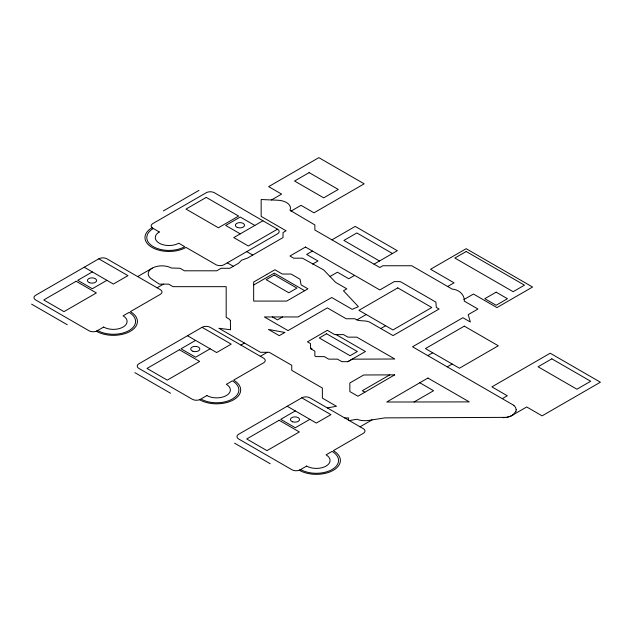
<?xml version="1.0" encoding="UTF-8"?>
<svg xmlns="http://www.w3.org/2000/svg" width="632" height="632" viewBox="0 0 632 632"><rect width="100%" height="100%" fill="white"/><g stroke="black" fill="none" stroke-linecap="round" stroke-linejoin="round"><path stroke-width="0.95" d="M516.178 409.773L515.917 411.306M515.917 411.321L513.081 414.797M512.181 415.374L513.066 414.805M163.348 210.946L198.969 190.382M98.797 258.82L35.645 295.278A5.728 3.302 0 0 0 35.645 299.955L89.08 330.805A5.728 3.302 0 0 0 97.178 330.805L96.372 331.271A24.048 13.88 0 0 0 130.374 331.271A24.048 13.88 0 0 0 130.374 311.639L160.331 294.346A5.728 3.302 0 0 0 160.331 289.669L106.895 258.82A5.728 3.302 0 0 0 98.797 258.82L127.941 275.647L113.373 284.06L84.222 267.233M92.319 271.91L77.744 280.324L92.319 288.737L106.895 280.324M137.657 276.579L152.233 268.166M271.476 199.957L281.603 194.111L268.647 186.638L318.844 157.652L364.182 183.825L313.986 212.81L301.03 205.329L290.949 211.151M262.928 220.766L233.785 237.593L248.352 246.006L277.503 229.179A5.728 3.302 0 0 1 277.503 233.856L224.068 264.705A5.728 3.302 0 0 1 215.97 264.705L186.013 247.404A24.048 13.88 0 0 1 152.012 247.404A24.048 13.88 0 0 1 152.012 227.773L152.826 228.247A5.728 3.302 0 0 1 152.826 223.57L206.253 192.72A5.728 3.302 0 0 1 214.351 192.72L277.503 229.179M157.091 287.797L163.427 284.139M253.661 285.024L274.248 273.135L304.679 290.704M312.492 251.078L306.654 254.451L317.991 260.992L312.658 264.073M331.926 239.86L355.231 226.406L397.331 250.707L374.026 264.16M202.066 327.313L138.914 363.771A5.728 3.302 0 0 0 138.914 368.44L192.349 399.29A5.728 3.302 0 0 0 200.447 399.29L199.633 399.764A24.048 13.88 0 0 0 233.643 399.764A24.048 13.88 0 0 0 233.643 380.132L263.591 362.831A5.728 3.302 0 0 0 263.591 358.162L210.164 327.313A5.728 3.302 0 0 0 202.066 327.313L231.209 344.14L216.634 352.553L187.491 335.726M195.588 340.395L181.013 348.809L195.588 357.222L210.164 348.809M330.086 276.445L337.417 272.21L348.753 278.752L354.592 275.386M282.559 316.956L277.488 319.879L272.416 316.956M240.926 345.072L244.442 343.042M260.352 356.29L267.281 352.293M356.89 319.903L366.205 314.523M311.3 349.109L311.995 348.706L310.502 347.837M447.677 286.493L454.037 282.82L430.558 269.264L466.179 248.7L532.571 287.031L496.942 307.594L473.463 294.038L463.888 299.568M380.796 328.537L385.631 325.741M347.837 361.662L365.43 351.51L336.177 334.62M301.78 397.828L238.627 434.287A5.728 3.302 0 0 0 238.627 438.964L292.063 469.813A5.728 3.302 0 0 0 300.161 469.813L299.347 470.279A24.048 13.88 0 0 0 333.348 470.279A24.048 13.88 0 0 0 333.348 450.648L363.305 433.354A5.728 3.302 0 0 0 363.305 428.678L309.87 397.828A5.728 3.302 0 0 0 301.78 397.828L330.923 414.655L316.348 423.069L287.204 406.242M295.302 410.918L280.727 419.332L295.302 427.746L309.87 419.332M389.739 374.887L362.326 390.71L364.885 392.188M427.848 355.603L432.723 352.79M447.306 366.805L452.149 364.008M360.066 426.813L372.058 419.885M414.063 401.976L433.576 390.71L419.806 382.763M502.424 398.563L507.298 395.758L491.909 386.871L550.203 353.217L600.4 382.202L542.106 415.856L526.725 406.976L511.177 415.896M511.675 415.643L512.165 415.382M510.103 416.362L511.162 415.911L510.624 416.132M507.725 417.096L510.071 416.377M508.326 416.938L508.918 416.772M506.461 417.365L507.701 417.104L507.077 417.238M327.321 407.909L336.485 406.273L322.367 398.128L322.367 388.032L291.763 370.36L291.763 365.312L269.208 352.293L260.463 352.293L218.893 328.285L230.554 329.762L230.388 320.487M349.306 420.596L356.969 419.253A13.738 7.932 0 0 0 368.535 420.438L384.809 417.886L506.429 417.365L505.79 417.46M504.47 417.618L505.118 417.554M503.127 417.689L503.783 417.673M344.709 417.942L348.595 417.934L348.595 420.185M392.472 253.511L356.851 232.947L343.895 240.429L379.516 260.992M254.83 225.442L240.263 217.021L225.687 225.442L240.263 233.856M246.733 251.615L252.729 255.075M227.307 262.833L233.295 266.293M31.6 304.158L67.221 324.722M134.869 372.651L170.49 393.215M234.583 443.174L270.204 463.738M513.84 405.357L412.522 346.794L462.893 317.714L470.327 322.004L468.209 314.641L477.95 309.016L464.346 301.164C464.544 294.18 458.524 289.559 452.204 289.108L411.748 265.748L382.873 265.748L379.824 267.51L314.87 230.008L314.87 224.96L289.985 210.251A13.738 7.932 0 0 0 277.748 200.226L261.158 199.522L261.158 216.389L286.075 230.775L283.018 232.537L283.018 237.585L247.554 258.061L241.708 260.131L238.477 263.299L229.858 268.276L221.121 268.276L216.744 270.796L184.41 270.796L180.033 268.276L171.391 268.015A13.738 7.932 0 0 0 152.944 267.786L151.964 268.323A13.738 7.932 0 0 0 151.569 278.973L159.335 284.139L168.657 284.139L173.026 286.667L226.185 286.667L226.185 317.351L229.068 319.018L230.538 320.614M513.856 405.365L515.578 407.458L516.178 409.757M394.66 374.871L357.941 396.232L349.844 391.556L349.844 382.984L363.692 374.981L394.66 374.871M427.911 378.047L386.713 402.015L469.299 401.897L427.911 378.047M206.253 197.389L186.013 209.081L218.403 227.773L238.643 216.089L206.253 197.389M76.132 281.256L43.742 299.955L63.982 311.639L96.372 292.94L76.132 281.256M309.127 172.607L294.552 181.021L323.702 197.856L338.27 189.442L309.127 172.607M103.656 327.06L97.668 330.52A22.215 12.822 0 0 0 129.078 330.52A22.215 12.822 0 0 0 129.078 312.382L123.082 315.842A13.738 7.932 0 0 1 123.082 327.06A13.738 7.932 0 0 1 103.656 327.06M305.501 247.041L289.954 256.015L293.706 258.18L302.452 258.18L323.71 269.951L335.663 282.401L346.794 288.824L343.468 290.744L358.391 306.678L352.206 309.34L331.737 297.522L298.075 316.956L264.35 316.956L288.018 330.615L327.36 307.895L346.17 318.757L354.915 318.757C359.505 322.336 366.157 319.342 371.039 322.928L393.057 335.592L439.09 309.016L436.309 307.413L435.867 302.112L400.364 281.619L394.257 281.619L379.824 289.946L305.501 247.041M266.775 274.446L253.661 282.014L253.661 301.085L286.699 301.085L307.934 288.824L301.077 284.874L300.074 279.241L291.068 274.043L282.322 274.043L274.896 269.753L266.775 274.446M274.248 275.007L266.159 279.684L288.824 292.774L296.922 288.097L274.248 275.007M179.393 349.749L147.011 368.44L167.251 380.132L199.633 361.433L179.393 349.749M284.827 332.456L279.273 335.663L268.442 329.414L284.827 332.456M206.925 395.553L200.929 399.013A22.215 12.822 0 0 0 232.347 399.013A22.215 12.822 0 0 0 232.347 380.875L226.351 384.335A13.738 7.932 0 0 1 226.351 395.553A13.738 7.932 0 0 1 206.925 395.553M397.773 287.884L358.913 310.32L392.922 329.951L431.782 307.515L397.773 287.884M327.36 330.339L307.444 341.833L310.502 343.595L310.502 348.643L314.87 351.171L314.87 355.99L315.976 356.614L324.311 356.614L328.68 359.142L337.425 359.142L341.793 361.662L347.9 361.662L352.237 359.166L394.826 359L356.78 337.148L347.9 337.148L343.532 334.62L334.786 334.62L327.36 330.339M466.179 251.504L454.843 258.046L513.137 291.7L524.473 285.158L466.179 251.504M326.57 333.751L319.279 337.954L350.049 355.713L357.333 351.51L326.57 333.751M496.136 292.174L484.799 298.715L496.136 305.256L507.472 298.715L496.136 292.174M279.107 420.264L246.725 438.964L266.965 450.648L299.347 431.948L279.107 420.264M464.299 326.144L425.431 348.58L459.44 368.211L498.3 345.775L464.299 326.144M306.639 466.076L300.642 469.537A22.215 12.822 0 0 0 332.053 469.537A22.215 12.822 0 0 0 332.053 451.398L326.065 454.858A13.738 7.932 0 0 1 326.065 466.076A13.738 7.932 0 0 1 306.639 466.076M551.823 358.826L538.061 366.773L576.921 389.209L590.683 381.262L551.823 358.826M159.296 231.983L153.307 228.523A22.215 12.822 0 0 0 153.307 246.662A22.215 12.822 0 0 0 184.718 246.662L178.73 243.202A13.738 7.932 0 0 1 159.296 243.202A13.738 7.932 0 0 1 159.296 231.983M192.973 351.289A4.582 2.647 0 0 0 199.846 348.998A4.582 2.647 0 0 0 192.973 346.707A4.582 2.647 0 0 0 192.973 351.289M292.687 421.805A4.582 2.647 0 0 0 299.56 419.522A4.582 2.647 0 0 0 292.687 417.231A4.582 2.647 0 0 0 292.687 421.805M89.325 282.654A4.582 2.647 0 0 0 96.554 280.766A4.582 2.647 0 0 0 90.107 278.096A4.582 2.647 0 0 0 89.325 282.654M237.269 227.402A4.582 2.647 0 0 0 244.497 225.513A4.582 2.647 0 0 0 238.043 222.843A4.582 2.647 0 0 0 237.269 227.402"/></g></svg>
